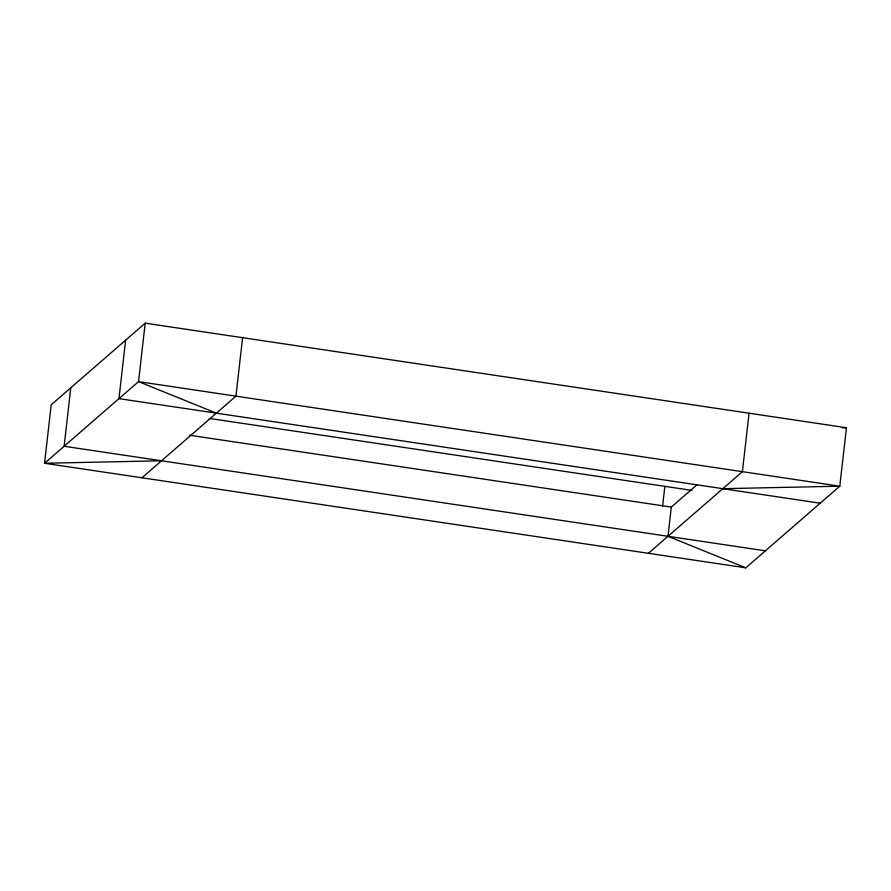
<?xml version="1.0" encoding="UTF-8"?>
<svg xmlns="http://www.w3.org/2000/svg" width="891" height="891" viewBox="0 0 891 891"><rect width="100%" height="100%" fill="white"/><g stroke="black" fill="none" stroke-linecap="round" stroke-linejoin="round"><path stroke-width="1.34" d="M70.79 387.797L64.13 446.257L765.38 550.827M125.62 340.173L118.96 398.633L820.21 503.203M145.2 323.166L138.539 381.626L44.55 463.264L745.8 567.834L839.79 486.196L846.45 427.736L145.2 323.166L51.21 404.804L44.55 463.264L161.527 460.781M242.597 337.689L235.937 396.15L141.947 477.788M662.581 506.277L664.853 486.352M697.174 484.615L671.313 507.068L667.983 536.304L745.8 567.834M749.053 413.212L742.392 471.673L648.403 553.311M842.374 427.825L846.45 427.736M722.813 488.68L839.79 486.196L138.539 381.626L216.357 413.157M209.318 418.414L691.906 490.384M189.627 435.242L671.313 507.068"/></g></svg>
